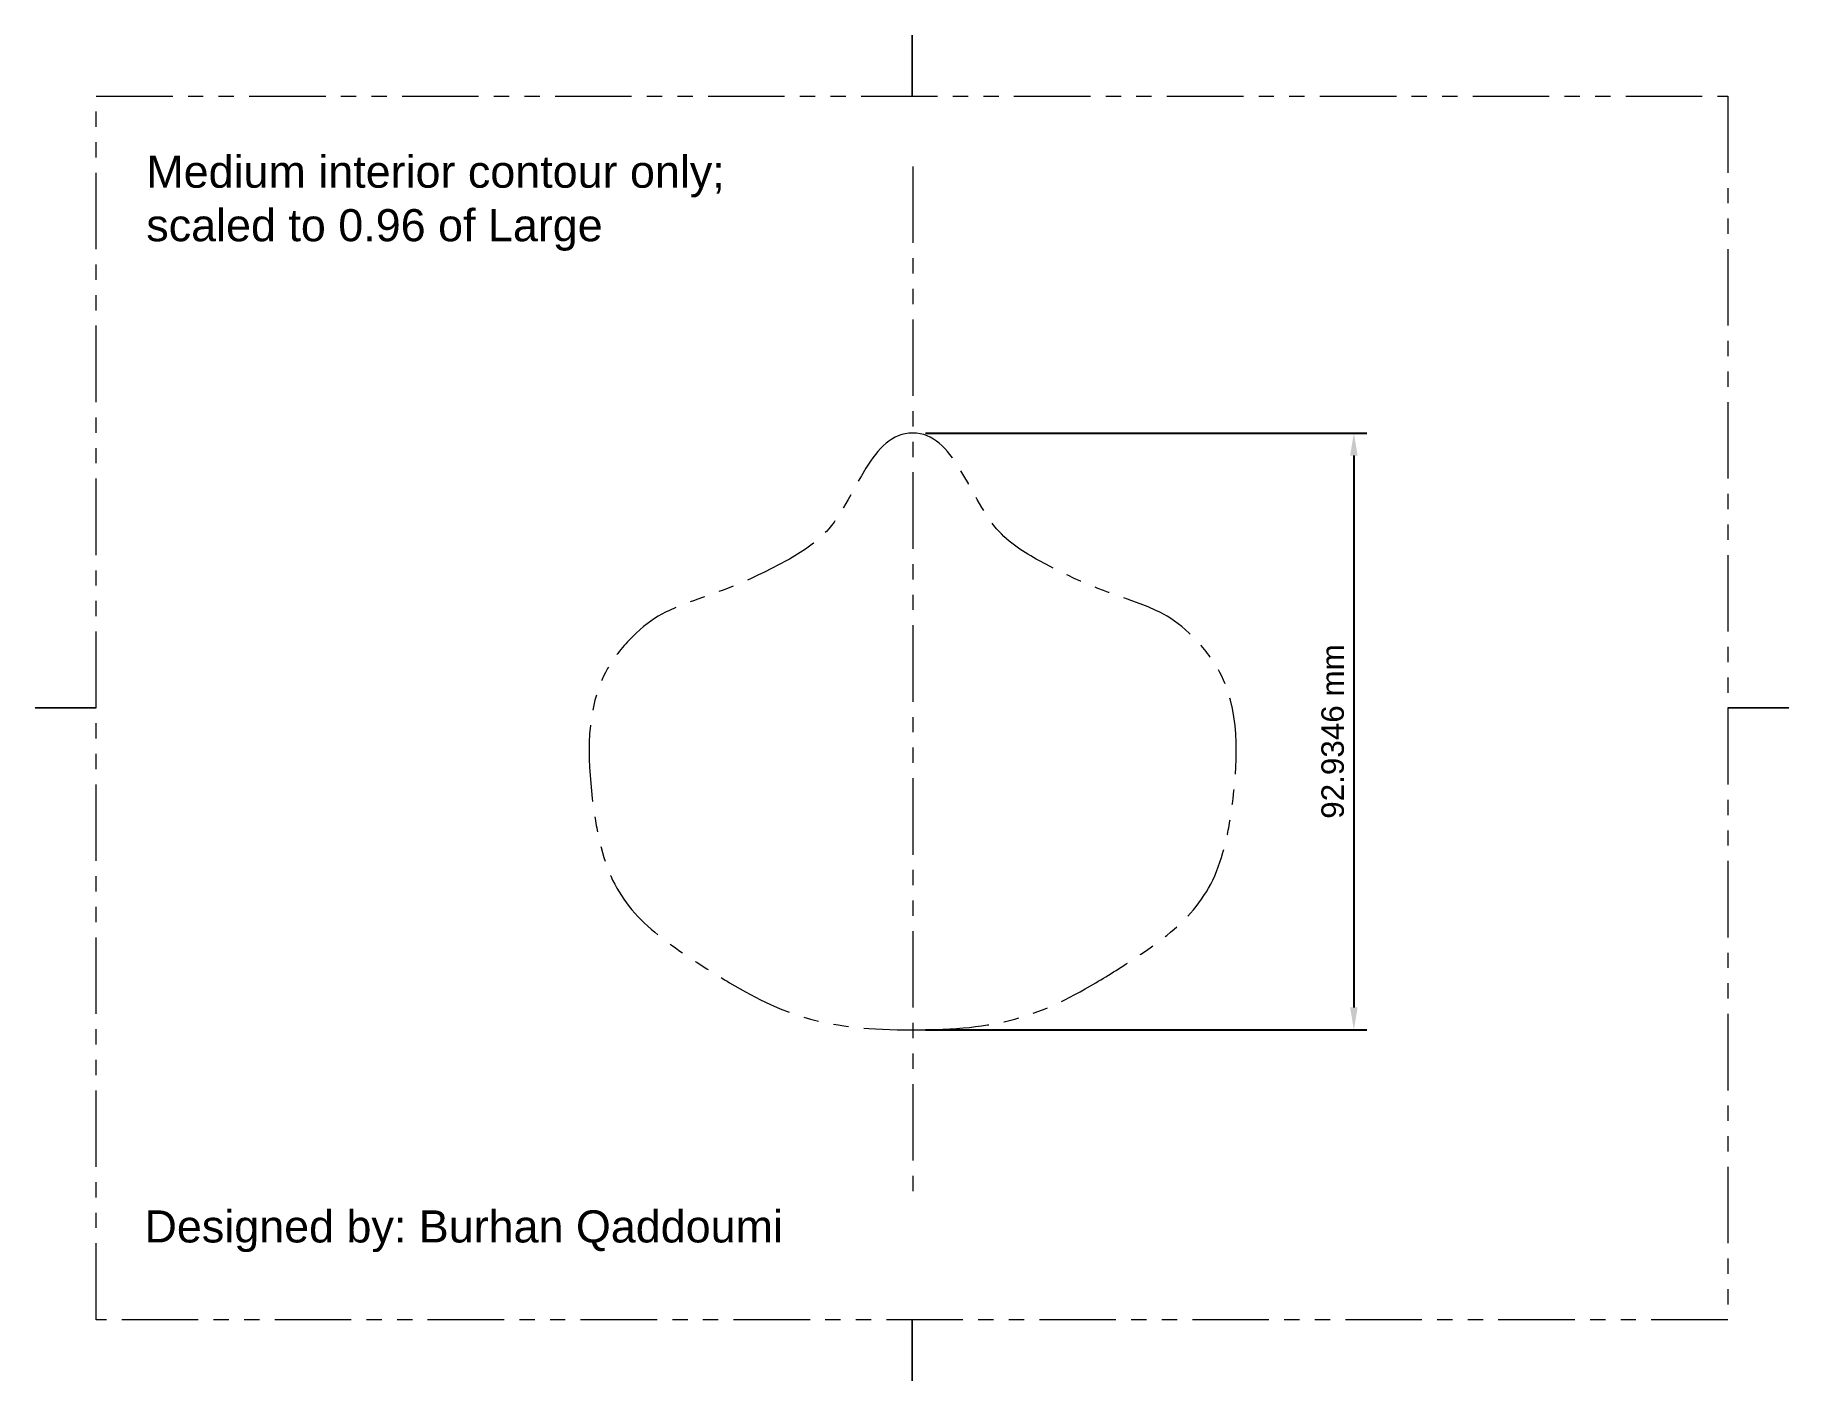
# Model space of a CAD drawing. Header units: millimetres. Extents: x 12 to 285, y -1 to 209.
import ezdxf

# ---------------------------------------------------------------- set-up
doc = ezdxf.new("R2010")
doc.units = ezdxf.units.MM
doc.header["$LTSCALE"] = 0.75
doc.linetypes.add('PHANTOM2', pattern=[31.75, 15.875, -3.175, 3.175, -3.175, 3.175, -3.175])
for name, color, linetype, lineweight in [('Annotations', 7, 'Continuous', 18), ('Dimensions', 7, 'Continuous', 18), ('Reference', 7, 'PHANTOM2', 18)]:
    doc.layers.add(name, color=color, linetype=linetype, lineweight=lineweight)
doc.styles.get("Standard").update_dxf_attribs({"font": 'arial.ttf'})
doc.dimstyles.new('ISO-25', dxfattribs={"dimtxt": 3.5, "dimasz": 3.5, "dimexe": 2, "dimexo": 2, "dimgap": 1.5, "dimtad": 1, "dimzin": 12, "dimdsep": 46, "dimtxsty": 'Standard', "dimcen": 0, "dimclrd": 256, "dimclre": 256, "dimclrt": 256, "dimazin": 3, "dimtp": 0.1, "dimtm": 0.1, "dimtfac": 0.714, "dimtmove": 0, "dimatfit": 3, "dimfxl": 1, "dimtzin": 12, "dimarcsym": 0})

# ---------------------------------------------------------------- blocks, each defined once
blk = doc.blocks.new('*D3')
at = {"layer": 'Defpoints', "color": 0, "transparency": 16777216}
for p in [(148.191571, 146.554225), (148.191571, 53.619671), (216.878888, 53.619671)]:
    blk.add_point(p, dxfattribs=at)
at = {"layer": 'Dimensions', "lineweight": -2, "transparency": 16777216}
for p, q in [((150.191571, 146.554225), (218.878888, 146.554225)), ((216.878888, 143.054225), (216.878888, 57.119671)), ((150.191571, 53.619671), (218.878888, 53.619671))]:
    blk.add_line(p, q, dxfattribs=at)
at = {"layer": 'Dimensions', "transparency": 16777216}
for points in [[(216.295554, 143.054225), (217.462221, 143.054225), (216.878888, 146.554225)], [(216.295554, 57.119671), (217.462221, 57.119671), (216.878888, 53.619671)]]:
    blk.add_solid(points, dxfattribs=at)
at = {"layer": 'Dimensions', "transparency": 16777216, "insert": (213.590689, 100.086948), "char_height": 3.5, "attachment_point": 5, "rotation": 90}
blk.add_mtext('92.9346 mm', dxfattribs=at)

msp = doc.modelspace()

# ---------------------------------------------------------------- linework, layer by layer
at = {"layer": 'Reference'}
for p, q in [((148.08221, 198.99744), (148.08221, 208.52244)), ((148.08221, 208.52244), (148.08221, 198.99744)), ((21.08221, 8.49744), (21.08221, 198.99744)), ((21.08221, 198.99744), (275.08221, 198.99744)), ((275.08221, 198.99744), (275.08221, 8.49744)), ((148.19157, 188.06684), (148.19157, 27.82744)), ((21.08221, 103.74744), (11.55721, 103.74744)), ((11.55721, 103.74744), (21.08221, 103.74744)), ((284.60721, 103.74744), (275.08221, 103.74744)), ((275.08221, 103.74744), (284.60721, 103.74744)), ((275.08221, 8.49744), (21.08221, 8.49744)), ((148.08221, 8.49744), (148.08221, -1.02756)), ((148.08221, -1.02756), (148.08221, 8.49744))]:
    msp.add_line(p, q, dxfattribs=at)
for points, knots in [([(148.19157, 146.55422), (141.71204, 146.55422), (138.67499, 132.67894), (116.33574, 119.25889), (109.90333, 121.52182), (97.01079, 106.04617), (97.73674, 92.8414), (100.51234, 75.18413), (106.22406, 69.36585), (127.19475, 56.15949), (134.8593, 53.61967), (148.19157, 53.61967)], [0, 0, 0, 0, 0.065412049, 0.094087659, 0.265348497, 0.301935183, 0.423367834, 0.467680395, 0.700748232, 0.75689354, 1, 1, 1, 1]), ([(148.19157, 53.61967), (161.52385, 53.61967), (169.18839, 56.15949), (190.15908, 69.36585), (195.8708, 75.18413), (198.6464, 92.8414), (199.37235, 106.04617), (186.47981, 121.52182), (180.0474, 119.25889), (157.70815, 132.67894), (154.6711, 146.55422), (148.19157, 146.55422)], [0, 0, 0, 0, 0.24310646, 0.299251768, 0.532319605, 0.576632166, 0.698064817, 0.734651503, 0.905912341, 0.934587951, 1, 1, 1, 1])]:
    msp.add_open_spline(points, degree=3, knots=knots, dxfattribs=at)

# ---------------------------------------------------------------- texts
at = {"layer": 'Annotations', "char_height": 5, "attachment_point": 1}
for s, width, heights, insert in [('Medium interior contour only; scaled to 0.96 of Large', 99.991937, [0], (28.87176, 189.75682)), ('Designed by: Burhan Qaddoumi', 112.247216, [13.56444], (28.59323, 25.53178))]:
    msp.add_mtext_dynamic_manual_height_columns(s, width=width, gutter_width=17.5, heights=heights, dxfattribs=dict(at, insert=insert))

# ---------------------------------------------------------------- dimensions: what is measured, and where the dimension line sits
at = {"layer": 'Dimensions'}
dim = msp.add_aligned_dim(p1=(148.19157, 146.55423), p2=(148.19157, 53.61967), distance=68.68732, text='<> mm', dimstyle='ISO-25', override={"dimdec": 4, "dimlfac": 1, "dimclrd": 256, "dimclre": 256, "dimtdec": 4}, dxfattribs=at)
dim.commit()
dim.dimension.update_dxf_attribs({"geometry": '*D3', "text_midpoint": (213.59069, 100.08695)})

doc.saveas('drawing.dxf')
